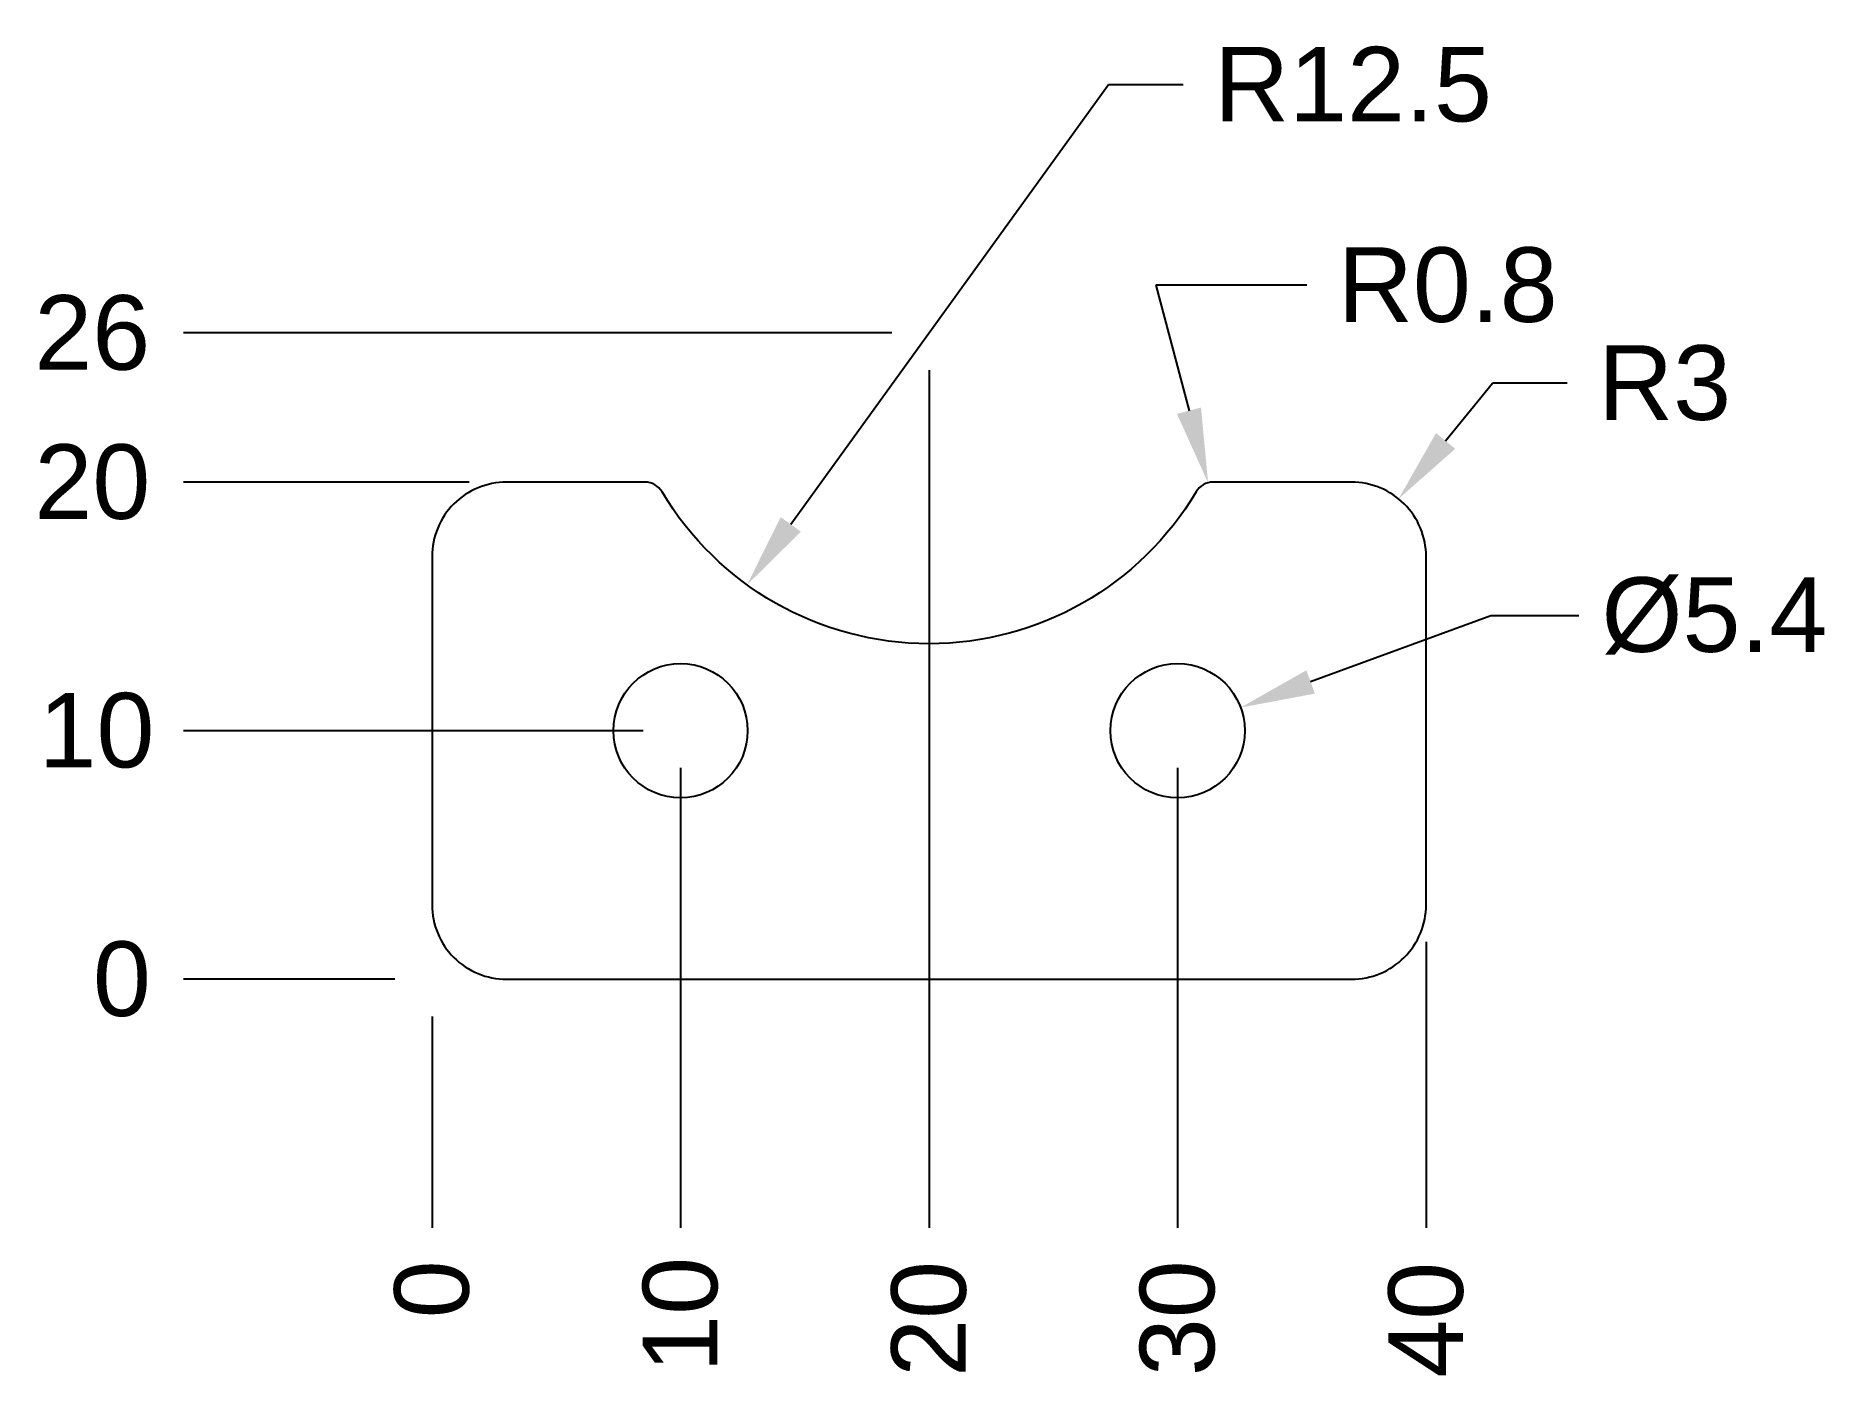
# Model space of a CAD drawing. Header units: millimetres. Extents: x -15.9 to 56, y -16 to 38.
import ezdxf

# ---------------------------------------------------------------- set-up
doc = ezdxf.new("R2010")
doc.units = ezdxf.units.MM
doc.layers.add('Dimensions', color=7, linetype='Continuous')
doc.layers.add('Parts', color=7, linetype='Continuous')
doc.styles.get("Standard").update_dxf_attribs({"font": 'arial.ttf'})
doc.dimstyles.new('Copy of Standard', dxfattribs={"dimtxt": 3, "dimasz": 3, "dimexe": 3, "dimexo": 1.5, "dimgap": 1.5, "dimtad": 0, "dimtoh": 1, "dimdsep": 46, "dimtxsty": 'Standard', "dimcen": 0, "dimadec": 0, "dimazin": 2, "dimtfac": 1, "dimtofl": 0, "dimtmove": 0, "dimatfit": 3, "dimfxl": 1, "dimtolj": 1, "dimtzin": 0, "dimarcsym": 0})

# ---------------------------------------------------------------- blocks, each defined once
blk = doc.blocks.new('*D1')
at = {"layer": 'Defpoints', "color": 0}
for p in [(0, 0), (0, 0), (0, -10)]:
    blk.add_point(p, dxfattribs=at)
at = {"layer": 'Dimensions', "color": 0, "lineweight": -2}
blk.add_line((0, -1.5), (0, -10), dxfattribs=at)
at = {"layer": 'Dimensions', "color": 0, "insert": (0, -12.4765), "char_height": 3, "attachment_point": 5, "rotation": 90}
blk.add_mtext('\\A1;0', dxfattribs=at)
blk = doc.blocks.new('*D2')
at = {"layer": 'Defpoints', "color": 0}
for p in [(10, 10), (0, 0), (10, -10)]:
    blk.add_point(p, dxfattribs=at)
at = {"layer": 'Dimensions', "color": 0, "lineweight": -2}
blk.add_line((10, 8.5), (10, -10), dxfattribs=at)
at = {"layer": 'Dimensions', "color": 0, "insert": (10, -13.4995), "char_height": 3, "attachment_point": 5, "rotation": 90}
blk.add_mtext('\\A1;10', dxfattribs=at)
blk = doc.blocks.new('*D3')
at = {"layer": 'Defpoints', "color": 0}
for p in [(20, 26), (0, 0), (20, -10)]:
    blk.add_point(p, dxfattribs=at)
at = {"layer": 'Dimensions', "color": 0, "lineweight": -2}
blk.add_line((20, 24.5), (20, -10), dxfattribs=at)
at = {"layer": 'Dimensions', "color": 0, "insert": (20, -13.666), "char_height": 3, "attachment_point": 5, "rotation": 90}
blk.add_mtext('\\A1;20', dxfattribs=at)
blk = doc.blocks.new('*D4')
at = {"layer": 'Defpoints', "color": 0}
for p in [(30, 10), (0, 0), (30, -10)]:
    blk.add_point(p, dxfattribs=at)
at = {"layer": 'Dimensions', "color": 0, "lineweight": -2}
blk.add_line((30, 8.5), (30, -10), dxfattribs=at)
at = {"layer": 'Dimensions', "color": 0, "insert": (30, -13.639), "char_height": 3, "attachment_point": 5, "rotation": 90}
blk.add_mtext('\\A1;30', dxfattribs=at)
blk = doc.blocks.new('*D5')
at = {"layer": 'Defpoints', "color": 0}
for p in [(40, 3), (0, 0), (40, -10)]:
    blk.add_point(p, dxfattribs=at)
at = {"layer": 'Dimensions', "color": 0, "lineweight": -2}
blk.add_line((40, 1.5), (40, -10), dxfattribs=at)
at = {"layer": 'Dimensions', "color": 0, "insert": (40, -13.7005), "char_height": 3, "attachment_point": 5, "rotation": 90}
blk.add_mtext('\\A1;40', dxfattribs=at)
blk = doc.blocks.new('*D6')
at = {"layer": 'Defpoints', "color": 0}
for p in [(-10, 0), (0, 0), (0, 0)]:
    blk.add_point(p, dxfattribs=at)
at = {"layer": 'Dimensions', "color": 0, "lineweight": -2}
blk.add_line((-1.5, 0), (-10, 0), dxfattribs=at)
at = {"layer": 'Dimensions', "color": 0, "insert": (-12.4765, 0), "char_height": 3, "attachment_point": 5}
blk.add_mtext('\\A1;0', dxfattribs=at)
blk = doc.blocks.new('*D7')
at = {"layer": 'Defpoints', "color": 0}
for p in [(-10, 10), (10, 10), (0, 0)]:
    blk.add_point(p, dxfattribs=at)
at = {"layer": 'Dimensions', "color": 0, "lineweight": -2}
blk.add_line((8.5, 10), (-10, 10), dxfattribs=at)
at = {"layer": 'Dimensions', "color": 0, "insert": (-13.4995, 10), "char_height": 3, "attachment_point": 5}
blk.add_mtext('\\A1;10', dxfattribs=at)
blk = doc.blocks.new('*D8')
at = {"layer": 'Defpoints', "color": 0}
for p in [(-10, 20), (3, 20), (0, 0)]:
    blk.add_point(p, dxfattribs=at)
at = {"layer": 'Dimensions', "color": 0, "lineweight": -2}
blk.add_line((1.5, 20), (-10, 20), dxfattribs=at)
at = {"layer": 'Dimensions', "color": 0, "insert": (-13.666, 20), "char_height": 3, "attachment_point": 5}
blk.add_mtext('\\A1;20', dxfattribs=at)
blk = doc.blocks.new('*D9')
at = {"layer": 'Defpoints', "color": 0}
for p in [(-10, 26), (20, 26), (0, 0)]:
    blk.add_point(p, dxfattribs=at)
at = {"layer": 'Dimensions', "color": 0, "lineweight": -2}
blk.add_line((18.5, 26), (-10, 26), dxfattribs=at)
at = {"layer": 'Dimensions', "color": 0, "insert": (-13.672, 26), "char_height": 3, "attachment_point": 5}
blk.add_mtext('\\A1;26', dxfattribs=at)
blk = doc.blocks.new('*D10')
at = {"layer": 'Defpoints', "color": 0}
for p in [(38.892, 19.328), (37, 17)]:
    blk.add_point(p, dxfattribs=at)
at = {"layer": 'Dimensions', "color": 0, "lineweight": -2}
for p in [(40.784, 21.656), (45.676, 23.984)]:
    blk.add_line(p, (42.676, 23.984), dxfattribs=at)
at = {"layer": 'Dimensions', "color": 0}
blk.add_solid([(40.396, 21.972), (41.172, 21.341), (38.892, 19.328)], dxfattribs=at)
at = {"layer": 'Dimensions', "color": 0, "insert": (49.593, 23.984), "char_height": 3, "attachment_point": 5}
blk.add_mtext('\\A1;R3', dxfattribs=at)
blk = doc.blocks.new('*D11')
at = {"layer": 'Defpoints', "color": 0}
for p in [(32.535, 10.929), (27.465, 9.071)]:
    blk.add_point(p, dxfattribs=at)
at = {"layer": 'Dimensions', "color": 0, "lineweight": -2}
for p, q in [((42.599, 14.615), (35.352, 11.961)), ((46.142, 14.615), (42.599, 14.615))]:
    blk.add_line(p, q, dxfattribs=at)
at = {"layer": 'Dimensions', "color": 0}
blk.add_solid([(35.18, 12.43), (35.524, 11.491), (32.535, 10.929)], dxfattribs=at)
at = {"layer": 'Dimensions', "color": 0, "insert": (51.599, 14.615), "char_height": 3, "attachment_point": 5}
blk.add_mtext('\\A1;%%c5.4', dxfattribs=at)
blk = doc.blocks.new('*D12')
at = {"layer": 'Defpoints', "color": 0}
for p in [(20, 26), (12.678, 15.869)]:
    blk.add_point(p, dxfattribs=at)
at = {"layer": 'Dimensions', "color": 0, "lineweight": -2}
for p, q in [((27.219, 35.99), (14.436, 18.3)), ((30.219, 35.99), (27.219, 35.99))]:
    blk.add_line(p, q, dxfattribs=at)
at = {"layer": 'Dimensions', "color": 0}
blk.add_solid([(14.03, 18.593), (14.841, 18.007), (12.678, 15.869)], dxfattribs=at)
at = {"layer": 'Dimensions', "color": 0, "insert": (37.056, 35.99), "char_height": 3, "attachment_point": 5}
blk.add_mtext('\\A1;R12.5', dxfattribs=at)
blk = doc.blocks.new('*D13')
at = {"layer": 'Defpoints', "color": 0}
for p in [(31.226, 19.973), (31.43, 19.2)]:
    blk.add_point(p, dxfattribs=at)
at = {"layer": 'Dimensions', "color": 0, "lineweight": -2}
for p, q in [((35.203, 27.924), (29.123, 27.924)), ((29.123, 27.924), (30.459, 22.874))]:
    blk.add_line(p, q, dxfattribs=at)
at = {"layer": 'Dimensions', "color": 0}
blk.add_solid([(29.975, 22.746), (30.942, 23.002), (31.226, 19.973)], dxfattribs=at)
at = {"layer": 'Dimensions', "color": 0, "insert": (40.868, 27.924), "char_height": 3, "attachment_point": 5}
blk.add_mtext('\\A1;R0.8', dxfattribs=at)

msp = doc.modelspace()

# ---------------------------------------------------------------- linework, layer by layer
at = {"layer": 'Parts'}
msp.add_lwpolyline([(3, 0), (37, 0, 0.414214), (40, 3), (40, 17, 0.414214), (37, 20), (31.43, 20, 0.264449), (30.743, 19.609, -0.568668), (9.257, 19.609, 0.264449), (8.57, 20), (3, 20, 0.414214), (0, 17), (0, 3, 0.414214)], format="xyb", close=True, dxfattribs=at)
for centre in [(10, 10), (30, 10)]:
    msp.add_circle(centre, 2.7, dxfattribs=at)

# ---------------------------------------------------------------- dimensions: what is measured, and where the dimension line sits
at = {"layer": 'Dimensions'}
dim = msp.add_radius_dim(center=(20, 26), mpoint=(12.678, 15.869), dimstyle='Copy of Standard', override={"dimtmove": 1}, dxfattribs=at)
dim.commit()
dim.dimension.update_dxf_attribs({"geometry": '*D12', "text_midpoint": (27.219, 35.99), "dimtype": 132})
dim = msp.add_radius_dim(center=(31.43, 19.2), mpoint=(31.226, 19.973), dimstyle='Copy of Standard', dxfattribs=at)
dim.commit()
dim.dimension.update_dxf_attribs({"geometry": '*D13', "text_midpoint": (40.868, 27.924), "dimtype": 132})
for feature_location, offset, dtype, picture, middle in [((20, 26), (-30, 0), 0, '*D9', (-13.672, 26)), ((20, 26), (0, -36), 1, '*D3', (20, -13.666)), ((3, 20), (-13, 0), 0, '*D8', (-13.666, 20)), ((10, 10), (-20, 0), 0, '*D7', (-13.499, 10)), ((10, 10), (0, -20), 1, '*D2', (10, -13.499)), ((30, 10), (0, -20), 1, '*D4', (30, -13.639)), ((40, 3), (0, -13), 1, '*D5', (40, -13.701)), ((0, 0), (-10, 0), 0, '*D6', (-12.4765, 0)), ((0, 0), (0, -10), 1, '*D1', (0, -12.4765))]:
    dim = msp.add_ordinate_dim(feature_location=feature_location, offset=offset, dtype=dtype, origin=(0, 0), dimstyle='Copy of Standard', dxfattribs=at)
    dim.commit()
    dim.dimension.update_dxf_attribs({"geometry": picture, "text_midpoint": middle})
dim = msp.add_radius_dim(center=(37, 17), mpoint=(38.892, 19.328), dimstyle='Copy of Standard', dxfattribs=at)
dim.commit()
dim.dimension.update_dxf_attribs({"geometry": '*D10', "text_midpoint": (49.593, 23.984)})
dim = msp.add_diameter_dim_2p(p1=(27.465, 9.071), p2=(32.535, 10.929), dimstyle='Copy of Standard', dxfattribs=at)
dim.commit()
dim.dimension.update_dxf_attribs({"geometry": '*D11', "text_midpoint": (51.599, 14.615), "dimtype": 131})

doc.saveas('drawing.dxf')
